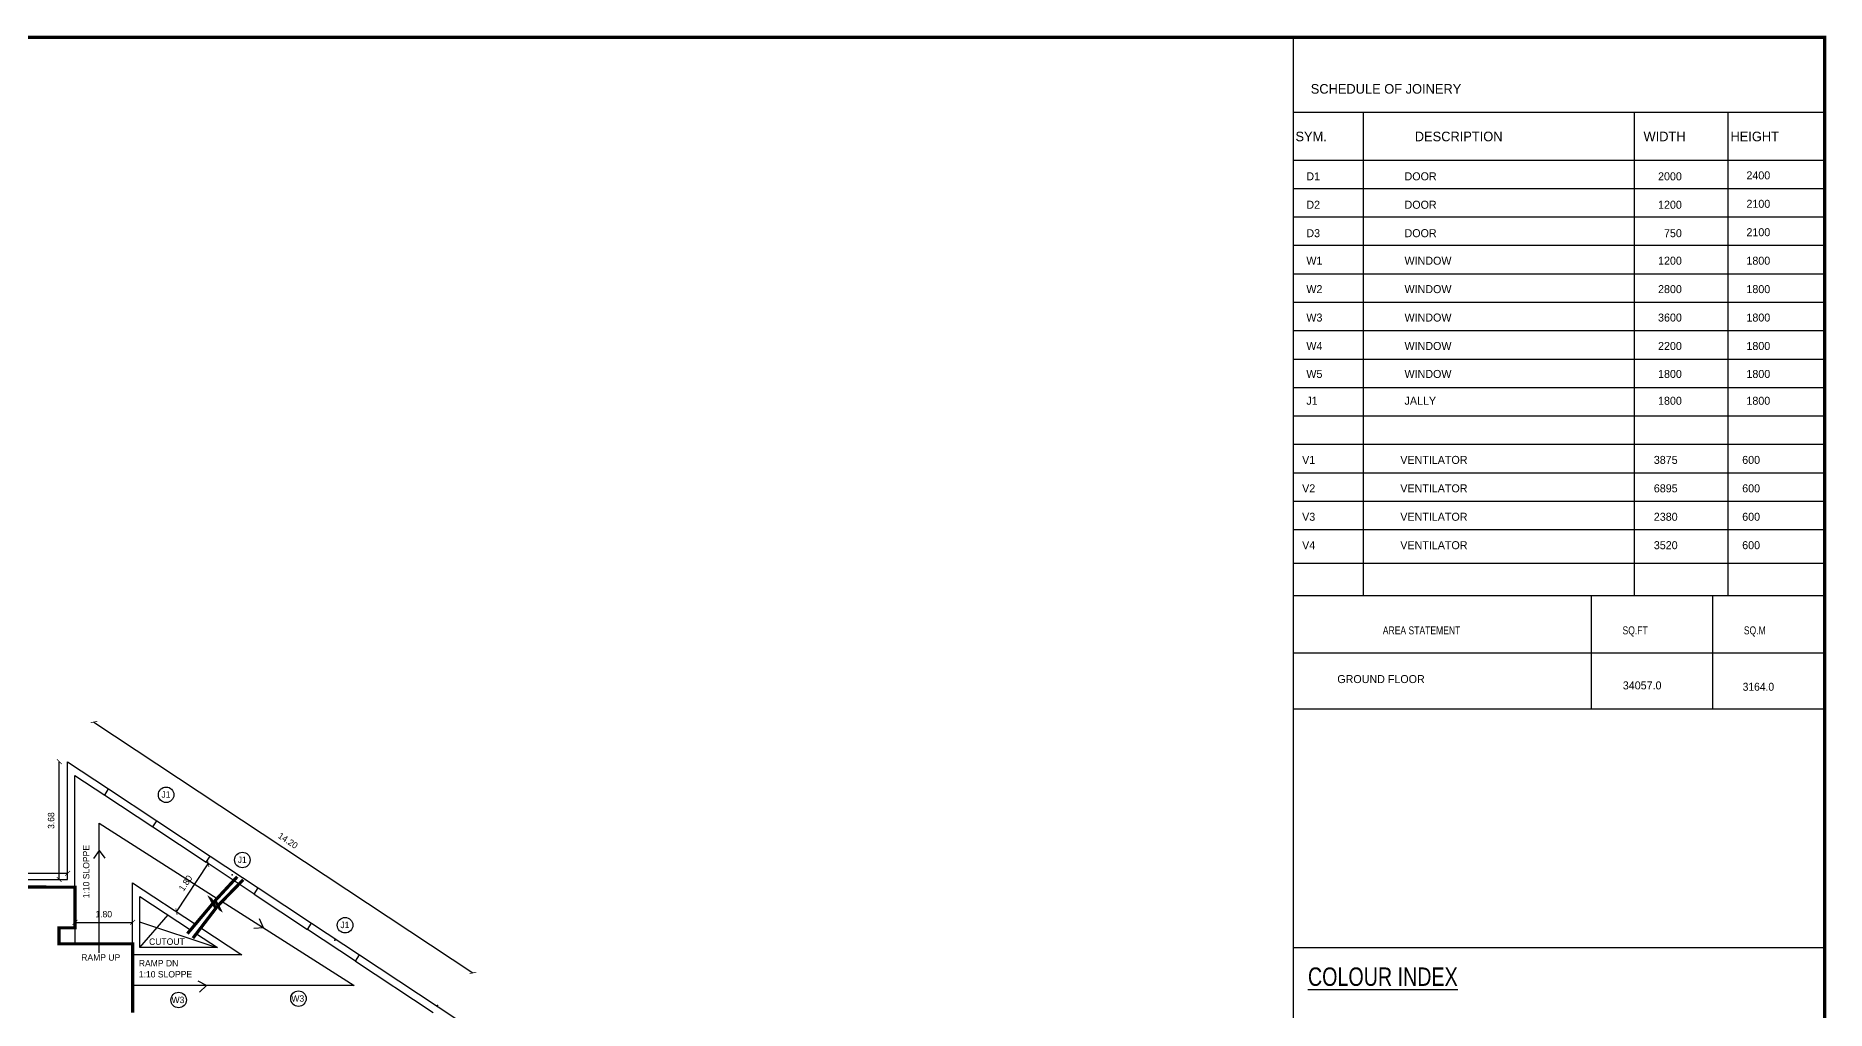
# Model space of a CAD drawing. Header units: metres. Extents: x 6101839 to 6102590, y -6659932 to -6659648.
# Drawn here: x 6102124.6 to 6102180.6, y -6659678 to -6659647.5 of the extents above; entities that cross this region are included whole.
import ezdxf

# ---------------------------------------------------------------- set-up
doc = ezdxf.new("R2010")
doc.units = ezdxf.units.M
doc.header["$LTSCALE"] = 500
doc.header["$MEASUREMENT"] = 0
doc.layers.get('0').update_dxf_attribs({"linetype": 'CONTINUOUS'})
doc.layers.get('Defpoints').update_dxf_attribs({"linetype": 'CONTINUOUS'})
for name, color, linetype in [('Area', 3, 'CONTINUOUS'), ('Bldg', 44, 'CONTINUOUS'), ('BLK_1_FLR_0_CARPET_AREA', 10, 'CONTINUOUS'), ('DOORTEXT', 13, 'CONTINUOUS'), ('ED', 30, 'CONTINUOUS'), ('railing', 14, 'CONTINUOUS'), ('STEPS', 233, 'CONTINUOUS'), ('TEXT', 4, 'CONTINUOUS'), ('TEXT1', 7, 'CONTINUOUS'), ('TITLE', 7, 'CONTINUOUS'), ('W-SCH', 205, 'CONTINUOUS'), ('wall1', 125, 'CONTINUOUS'), ('WINDOWS', 252, 'CONTINUOUS')]:
    doc.layers.add(name, color=color, linetype=linetype)
doc.styles.add('A', font='GOTHIC.TTF', dxfattribs={"width": 0.96, "height": 6.5})
doc.styles.add('J2', font='GOTHIC.TTF', dxfattribs={"height": 4.75})
doc.styles.add('RM', font='GOTHIC.TTF')
doc.styles.add('S2', font='GOTHIC.TTF')
doc.styles.add('USA TEXT', font='GOTHIC.TTF')
doc.dimstyles.new('1-100-ED', dxfattribs={"dimtxt": 0.2, "dimasz": 0.15, "dimexe": 0.18, "dimexo": 0.0625, "dimgap": 0.15, "dimtad": 1, "dimzin": 0, "dimdsep": 46, "dimtxsty": 'USA TEXT', "dimblk": 'ARCHTICK', "dimcen": 0.1, "dimse1": 1, "dimse2": 1, "dimclrd": 256, "dimclrt": 256, "dimadec": 0, "dimazin": 0, "dimtfac": 1, "dimtofl": 0, "dimtmove": 0, "dimatfit": 3, "dimldrblk": 'ARCHTICK', "dimfxl": 0.18, "dimtolj": 1, "dimtzin": 0, "dimarcsym": 0})

# ---------------------------------------------------------------- blocks, each defined once
blk = doc.blocks.new('_ArchTick')
at = {"color": 0, "linetype": 'ByBlock', "const_width": 0.15}
blk.add_lwpolyline([(-0.5, -0.5), (0.5, 0.5)], dxfattribs=at)
blk = doc.blocks.new('*D736')
at = {"layer": 'Defpoints', "color": 0, "transparency": 16777216}
for p in [(6102127.646, -6659675.249), (6102125.846, -6659675.674), (6102127.646, -6659675.674)]:
    blk.add_point(p, dxfattribs=at)
at = {"layer": 'ED', "lineweight": -2, "transparency": 16777216}
blk.add_line((6102125.846, -6659675.249), (6102127.646, -6659675.249), dxfattribs=at)
at = {"layer": 'ED', "lineweight": -2, "transparency": 16777216, "xscale": 0.15, "yscale": 0.15, "zscale": 0.15, "rotation": 180}
blk.add_blockref('_ArchTick', (6102125.846, -6659675.249), dxfattribs=at)
at = {"layer": 'ED', "lineweight": -2, "transparency": 16777216, "xscale": 0.15, "yscale": 0.15, "zscale": 0.15}
blk.add_blockref('_ArchTick', (6102127.646, -6659675.249), dxfattribs=at)
at = {"layer": 'ED', "transparency": 16777216, "insert": (6102126.746, -6659674.994), "char_height": 0.2, "attachment_point": 5, "style": 'USA TEXT'}
blk.add_mtext('\\A1;1.80', dxfattribs=at)
blk = doc.blocks.new('*D737')
at = {"layer": 'Defpoints', "color": 0, "transparency": 16777216}
for p in [(6102130.01, -6659673.416), (6102130.01, -6659673.416), (6102129.017, -6659674.917)]:
    blk.add_point(p, dxfattribs=at)
at = {"layer": 'ED', "lineweight": -2, "transparency": 16777216}
blk.add_line((6102129.017, -6659674.917), (6102130.01, -6659673.416), dxfattribs=at)
at = {"layer": 'ED', "lineweight": -2, "transparency": 16777216, "xscale": 0.15, "yscale": 0.15, "zscale": 0.15}
for p, rotation in [((6102130.01, -6659673.416), 56.49975564766392), ((6102129.017, -6659674.917), 236.4997556476639)]:
    blk.add_blockref('_ArchTick', p, dxfattribs=dict(at, rotation=rotation))
at = {"layer": 'ED', "transparency": 16777216, "insert": (6102129.301, -6659674.025), "char_height": 0.2, "attachment_point": 5, "rotation": 56.4998, "style": 'USA TEXT'}
blk.add_mtext('\\A1;1.80', dxfattribs=at)
blk = doc.blocks.new('*D854')
at = {"layer": 'Defpoints', "color": 0, "transparency": 16777216}
for p in [(6102125.616, -6659670.231), (6102138.28, -6659676.827), (6102137.458, -6659678.069)]:
    blk.add_point(p, dxfattribs=at)
at = {"layer": 'ED', "lineweight": -2, "transparency": 16777216}
blk.add_line((6102126.438, -6659668.989), (6102138.28, -6659676.827), dxfattribs=at)
at = {"layer": 'ED', "lineweight": -2, "transparency": 16777216, "xscale": 0.15, "yscale": 0.15, "zscale": 0.15}
for p, rotation in [((6102126.438, -6659668.989), 146.4997556490213), ((6102138.28, -6659676.827), 326.4997556490213)]:
    blk.add_blockref('_ArchTick', p, dxfattribs=dict(at, rotation=rotation))
at = {"layer": 'ED', "transparency": 16777216, "insert": (6102132.5, -6659672.695), "char_height": 0.2, "attachment_point": 5, "rotation": 326.4998, "style": 'USA TEXT'}
blk.add_mtext('\\A1;14.20', dxfattribs=at)
blk = doc.blocks.new('*D887')
at = {"layer": 'Defpoints', "color": 0, "transparency": 16777216}
for p in [(6102122.526, -6659673.718), (6102122.526, -6659673.909), (6102125.616, -6659673.909)]:
    blk.add_point(p, dxfattribs=at)
at = {"layer": 'ED', "lineweight": -2, "transparency": 16777216}
blk.add_line((6102125.616, -6659673.718), (6102122.526, -6659673.718), dxfattribs=at)
at = {"layer": 'ED', "lineweight": -2, "transparency": 16777216, "xscale": 0.15, "yscale": 0.15, "zscale": 0.15, "rotation": 180}
blk.add_blockref('_ArchTick', (6102122.526, -6659673.718), dxfattribs=at)
at = {"layer": 'ED', "lineweight": -2, "transparency": 16777216, "xscale": 0.15, "yscale": 0.15, "zscale": 0.15}
blk.add_blockref('_ArchTick', (6102125.616, -6659673.718), dxfattribs=at)
at = {"layer": 'ED', "transparency": 16777216, "insert": (6102124.071, -6659673.463), "char_height": 0.2, "attachment_point": 5, "style": 'USA TEXT'}
blk.add_mtext('\\A1;3.09', dxfattribs=at)
blk = doc.blocks.new('*D1036')
at = {"layer": 'Defpoints', "color": 0, "transparency": 16777216}
for p in [(6102125.356, -6659670.231), (6102125.616, -6659670.231), (6102125.616, -6659673.909)]:
    blk.add_point(p, dxfattribs=at)
at = {"layer": 'ED', "lineweight": -2, "transparency": 16777216}
blk.add_line((6102125.356, -6659673.909), (6102125.356, -6659670.231), dxfattribs=at)
at = {"layer": 'ED', "lineweight": -2, "transparency": 16777216, "xscale": 0.15, "yscale": 0.15, "zscale": 0.15}
for p, rotation in [((6102125.356, -6659670.231), 90), ((6102125.356, -6659673.909), 270)]:
    blk.add_blockref('_ArchTick', p, dxfattribs=dict(at, rotation=rotation))
at = {"layer": 'ED', "transparency": 16777216, "insert": (6102125.101, -6659672.07), "char_height": 0.2, "attachment_point": 5, "rotation": 90, "style": 'USA TEXT'}
blk.add_mtext('\\A1;3.68', dxfattribs=at)

msp = doc.modelspace()

# ---------------------------------------------------------------- linework, layer by layer
at = {"layer": 'Area', "color": 251, "linetype": 'ByBlock'}
for p, q in [((6102126.60287, -6659676.20247), (6102126.60287, -6659672.15326)), ((6102126.60287, -6659672.15326), (6102130.29045, -6659674.50041)), ((6102130.44106, -6659674.59627), (6102134.56469, -6659677.22097)), ((6102134.56469, -6659677.22097), (6102127.64574, -6659677.22097))]:
    msp.add_line(p, q, dxfattribs=at)
at = {"layer": 'Bldg', "linetype": 'ByBlock'}
for p, q in [((6102127.64574, -6659674.009), (6102129.60748, -6659675.30745)), ((6102127.64574, -6659676.26896), (6102127.64574, -6659674.009)), ((6102127.87574, -6659674.43705), (6102129.45844, -6659675.48463)), ((6102127.87574, -6659676.03896), (6102127.87574, -6659674.43705)), ((6102129.63811, -6659675.60354), (6102130.29595, -6659676.03896)), ((6102129.7783, -6659675.42052), (6102131.06015, -6659676.26896)), ((6102131.06015, -6659676.26896), (6102127.64574, -6659676.26896)), ((6102130.29595, -6659676.03896), (6102127.87574, -6659676.03896))]:
    msp.add_line(p, q, dxfattribs=at)
at = {"layer": 'BLK_1_FLR_0_CARPET_AREA', "color": 15, "linetype": 'Continuous', "const_width": 0.1}
msp.add_lwpolyline([(6102122.4815, -6659674.13862), (6102125.8457, -6659674.15071), (6102125.84574, -6659675.42097), (6102125.34574, -6659675.42097), (6102125.34574, -6659675.92097), (6102127.64574, -6659675.92097), (6102127.64574, -6659678.06896)], dxfattribs=at)
at = {"layer": 'ED', "linetype": 'ByBlock'}
for p, q in [((6102126.60287, -6659673.00559), (6102126.4255, -6659673.25642)), ((6102126.60287, -6659673.00559), (6102126.77459, -6659673.24746)), ((6102131.73258, -6659675.42159), (6102131.60807, -6659675.14074)), ((6102131.73258, -6659675.42159), (6102131.43688, -6659675.4451)), ((6102129.95963, -6659677.22097), (6102129.69435, -6659677.08824)), ((6102129.95963, -6659677.22097), (6102129.73886, -6659677.4346))]:
    msp.add_line(p, q, dxfattribs=at)
at = {"layer": 'ED'}
for p in [(6102130.75787, -6659673.76873), (6102133.96575, -6659675.80578), (6102137.17362, -6659677.84282)]:
    msp.add_point(p, dxfattribs=at)
at = {"layer": 'railing', "linetype": 'ByBlock'}
for p, q in [((6102125.84574, -6659674.13862), (6102125.84113, -6659675.42097)), ((6102127.87574, -6659676.03896), (6102128.75328, -6659675.01788)), ((6102130.26203, -6659676.03896), (6102127.87574, -6659675.23801)), ((6102127.64574, -6659675.92097), (6102125.84574, -6659675.92097)), ((6102127.64574, -6659676.26896), (6102127.64574, -6659678.06896))]:
    msp.add_line(p, q, dxfattribs=at)
at = {"layer": 'STEPS', "color": 251, "const_width": 0.1}
for points in [[(6102130.91752, -6659673.82232), (6102130.22483, -6659674.57137), (6102130.26084, -6659674.64796), (6102130.11476, -6659674.54987), (6102130.16518, -6659674.64444), (6102129.35896, -6659675.6029)], [(6102131.1005, -6659673.91831), (6102130.31063, -6659674.73037), (6102130.34664, -6659674.80695), (6102130.20057, -6659674.70887), (6102130.25098, -6659674.80344), (6102129.53162, -6659675.74256)]]:
    msp.add_lwpolyline(points, dxfattribs=at)
at = {"layer": 'TEXT1', "color": 12, "linetype": 'ByBlock'}
for p, q in [((6102163.90011, -6659649.93205), (6102180.50607, -6659649.93205)), ((6102166.09151, -6659649.93205), (6102166.09151, -6659665.03363)), ((6102174.55272, -6659649.93205), (6102174.55272, -6659665.03363)), ((6102177.48239, -6659649.93205), (6102177.48239, -6659665.03363)), ((6102163.90011, -6659651.42836), (6102180.50607, -6659651.42836)), ((6102163.90011, -6659652.31674), (6102180.50607, -6659652.31674)), ((6102163.90011, -6659653.20513), (6102180.50607, -6659653.20513)), ((6102163.90011, -6659654.09352), (6102180.50607, -6659654.09352)), ((6102163.90011, -6659654.98191), (6102180.50607, -6659654.98191)), ((6102163.90011, -6659655.87029), (6102180.50607, -6659655.87029)), ((6102163.90011, -6659656.75868), (6102180.50607, -6659656.75868)), ((6102163.90011, -6659657.64707), (6102180.50607, -6659657.64707)), ((6102163.90011, -6659658.53546), (6102180.50607, -6659658.53546)), ((6102163.90011, -6659659.42385), (6102180.50607, -6659659.42385)), ((6102163.90011, -6659660.31223), (6102180.50607, -6659660.31223)), ((6102163.90011, -6659661.20062), (6102180.50607, -6659661.20062)), ((6102163.90011, -6659662.08901), (6102180.50607, -6659662.08901)), ((6102163.90011, -6659662.9774), (6102180.50607, -6659662.9774)), ((6102163.90011, -6659664.02406), (6102180.50607, -6659664.02406)), ((6102163.90011, -6659664.02406), (6102180.50607, -6659664.02406)), ((6102163.90011, -6659665.03363), (6102180.50607, -6659665.03363)), ((6102173.2177, -6659665.03363), (6102173.2177, -6659668.58175)), ((6102177.00087, -6659665.03363), (6102177.00087, -6659668.58175)), ((6102163.90011, -6659666.82427), (6102180.50607, -6659666.82427)), ((6102163.90011, -6659668.58175), (6102180.50607, -6659668.58175))]:
    msp.add_line(p, q, dxfattribs=at)
at = {"layer": 'TITLE', "color": 12, "linetype": 'ByBlock'}
for p, q in [((6102163.90011, -6659647.59697), (6102163.90011, -6659727.49197)), ((6102180.50607, -6659649.93205), (6102180.50607, -6659672.90794))]:
    msp.add_line(p, q, dxfattribs=at)
at = {"layer": 'TITLE', "color": 1, "linetype": 'ByBlock'}
msp.add_line((6102163.90011, -6659676.03372), (6102180.50607, -6659676.03372), dxfattribs=at)
at = {"layer": 'TITLE', "color": 12, "const_width": 0.1}
msp.add_lwpolyline([(6102053.018, -6659727.49197), (6102180.50607, -6659727.49197), (6102180.50607, -6659647.59697), (6102053.018, -6659647.59697)], close=True, dxfattribs=at)
at = {"layer": 'W-SCH'}
for centre in [(6102128.69443, -6659671.26358), (6102131.0768, -6659673.30062), (6102134.28468, -6659675.33767), (6102129.08448, -6659677.67655), (6102132.82766, -6659677.63283)]:
    msp.add_circle(centre, 0.24242, dxfattribs=at)
at = {"layer": 'wall1', "linetype": 'ByBlock'}
for p, q in [((6102125.61574, -6659670.23096), (6102126.89793, -6659671.07963)), ((6102125.61574, -6659673.90862), (6102125.61574, -6659670.23096)), ((6102125.84574, -6659670.65901), (6102126.77462, -6659671.27383)), ((6102125.84574, -6659674.13862), (6102125.84574, -6659670.65901)), ((6102128.27588, -6659672.2675), (6102129.94394, -6659673.37158)), ((6102128.39919, -6659672.07331), (6102130.06726, -6659673.17738)), ((6102129.94396, -6659673.37155), (6102130.06726, -6659673.17738)), ((6102122.25151, -6659674.13862), (6102125.84574, -6659674.13862)), ((6102122.52798, -6659673.90862), (6102125.61574, -6659673.90862)), ((6102131.4452, -6659674.36525), (6102131.56852, -6659674.17106)), ((6102131.56852, -6659674.17106), (6102133.23658, -6659675.27513)), ((6102131.4452, -6659674.36525), (6102133.11327, -6659675.46933)), ((6102133.11327, -6659675.46933), (6102133.23658, -6659675.27513)), ((6102134.61455, -6659676.46297), (6102134.73784, -6659676.2688)), ((6102134.73784, -6659676.2688), (6102137.80505, -6659678.29896)), ((6102134.61453, -6659676.463), (6102137.04085, -6659678.06896))]:
    msp.add_line(p, q, dxfattribs=at)
at = {"layer": 'wall1', "color": 0, "linetype": 'ByBlock'}
for p, q in [((6102125.34574, -6659675.42097), (6102125.34574, -6659675.92097)), ((6102125.84574, -6659675.42097), (6102125.34574, -6659675.42097)), ((6102125.84574, -6659675.42097), (6102125.84574, -6659675.92097)), ((6102125.84574, -6659675.92097), (6102125.34574, -6659675.92097))]:
    msp.add_line(p, q, dxfattribs=at)
at = {"layer": 'WINDOWS', "linetype": 'ByBlock'}
for p, q in [((6102126.77462, -6659671.27383), (6102126.89793, -6659671.07963)), ((6102126.77462, -6659671.27383), (6102128.27588, -6659672.2675)), ((6102126.89793, -6659671.07963), (6102128.39919, -6659672.07331)), ((6102128.27588, -6659672.2675), (6102128.39919, -6659672.07331)), ((6102131.44531, -6659674.36508), (6102129.94394, -6659673.37158)), ((6102130.06726, -6659673.17738), (6102131.56852, -6659674.17106)), ((6102133.23658, -6659675.27513), (6102134.73771, -6659676.26902)), ((6102134.61453, -6659676.463), (6102133.11327, -6659675.46933))]:
    msp.add_line(p, q, dxfattribs=at)

# ---------------------------------------------------------------- texts
at = {"layer": 'DOORTEXT', "color": 3, "style": 'RM'}
for s, p in [('J1', (6102128.54773, -6659671.35547)), ('J1', (6102130.93011, -6659673.39251)), ('J1', (6102134.13798, -6659675.42956)), ('W3', (6102132.60647, -6659677.72922)), ('W3', (6102128.86328, -6659677.77294))]:
    msp.add_text(s, height=0.2, dxfattribs=at).set_placement(p)
at = {"layer": 'TEXT', "color": 7, "style": 'S2'}
msp.add_text('1:10 SLOPPE', height=0.2, rotation=90, dxfattribs=at).set_placement((6102126.29741, -6659674.49553))
for s, p in [('CUTOUT', (6102128.16142, -6659675.95194)), ('RAMP UP', (6102126.04227, -6659676.44566)), ('RAMP DN', (6102127.84127, -6659676.62666)), ('1:10 SLOPPE', (6102127.84127, -6659676.97084))]:
    msp.add_text(s, height=0.2, dxfattribs=at).set_placement(p)
at = {"layer": 'TEXT1', "style": 'RM'}
for s, height, p in [('SYM.', 0.3, (6102163.97575, -6659650.84237)), ('DESCRIPTION', 0.3, (6102167.70359, -6659650.84237)), ('WIDTH', 0.3, (6102174.85004, -6659650.84237)), ('HEIGHT', 0.3, (6102177.56582, -6659650.84237)), ('D1', 0.25, (6102164.31601, -6659652.06272)), ('DOOR ', 0.25, (6102167.38327, -6659652.06272)), ('2000', 0.25, (6102175.30363, -6659652.06272)), ('2400', 0.25, (6102178.06446, -6659652.03292)), ('D2', 0.25, (6102164.31601, -6659652.95111)), ('DOOR ', 0.25, (6102167.38327, -6659652.95111)), ('1200', 0.25, (6102175.30363, -6659652.95111)), ('2100', 0.25, (6102178.06446, -6659652.92131)), ('D3', 0.25, (6102164.31601, -6659653.8395)), ('DOOR ', 0.25, (6102167.38327, -6659653.8395)), ('  750', 0.25, (6102175.30363, -6659653.8395)), ('2100', 0.25, (6102178.06446, -6659653.8097)), ('W1', 0.25, (6102164.31601, -6659654.69916)), ('WINDOW', 0.25, (6102167.38327, -6659654.69916)), ('1200', 0.25, (6102175.30363, -6659654.69916)), ('1800', 0.25, (6102178.06446, -6659654.69916)), ('W2', 0.25, (6102164.31601, -6659655.58755)), ('WINDOW', 0.25, (6102167.38327, -6659655.58755)), ('2800', 0.25, (6102175.30363, -6659655.58755)), ('1800', 0.25, (6102178.06446, -6659655.58755)), ('W3', 0.25, (6102164.31601, -6659656.47594)), ('WINDOW', 0.25, (6102167.38327, -6659656.47594)), ('3600', 0.25, (6102175.30363, -6659656.47594)), ('1800', 0.25, (6102178.06446, -6659656.47594)), ('W4', 0.25, (6102164.31601, -6659657.36432)), ('WINDOW', 0.25, (6102167.38327, -6659657.36432)), ('2200', 0.25, (6102175.30363, -6659657.36432)), ('1800', 0.25, (6102178.06446, -6659657.36432)), ('W5', 0.25, (6102164.31601, -6659658.23795)), ('WINDOW', 0.25, (6102167.38327, -6659658.23795)), ('1800', 0.25, (6102175.30363, -6659658.23795)), ('1800', 0.25, (6102178.06446, -6659658.23795)), ('J1', 0.25, (6102164.31601, -6659659.07572)), ('JALLY', 0.25, (6102167.38327, -6659659.07572)), ('1800', 0.25, (6102175.30363, -6659659.07572)), ('1800', 0.25, (6102178.06446, -6659659.07572)), ('V1', 0.25, (6102164.18392, -6659660.92374)), ('VENTILATOR', 0.25, (6102167.25119, -6659660.92374)), ('3875', 0.25, (6102175.17155, -6659660.92374)), ('600', 0.25, (6102177.93237, -6659660.92374)), ('V2', 0.25, (6102164.18392, -6659661.81213)), ('VENTILATOR', 0.25, (6102167.25119, -6659661.81213)), ('6895', 0.25, (6102175.17155, -6659661.81213)), ('600', 0.25, (6102177.93237, -6659661.81213)), ('V3', 0.25, (6102164.18392, -6659662.70052)), ('VENTILATOR', 0.25, (6102167.25119, -6659662.70052)), ('2380', 0.25, (6102175.17155, -6659662.70052)), ('600', 0.25, (6102177.93237, -6659662.70052)), ('V4', 0.25, (6102164.18392, -6659663.58891)), ('VENTILATOR', 0.25, (6102167.25119, -6659663.58891)), ('3520', 0.25, (6102175.17155, -6659663.58891)), ('600', 0.25, (6102177.93237, -6659663.58891))]:
    msp.add_text(s, height=height, dxfattribs=at).set_placement(p)
at = {"layer": 'TEXT1', "style": 'J2', "width": 0.96}
msp.add_text('3164.0', height=0.25, dxfattribs=at).set_placement((6102177.94714, -6659668.01283))
at = {"layer": 'TEXT1', "char_height": 0.25, "width": 6.8056928, "attachment_point": 1, "style": 'J2'}
for s, insert in [('GROUND FLOOR ', (6102165.28337, -6659667.52242)), ('34057.0', (6102174.20285, -6659667.71976))]:
    msp.add_mtext(s, dxfattribs=dict(at, insert=insert))
at = {"layer": 'TITLE', "color": 3, "style": 'RM'}
msp.add_text('SCHEDULE OF JOINERY', height=0.3, dxfattribs=at).set_placement((6102164.45312, -6659649.35459))
at = {"layer": 'TITLE', "color": 3, "style": 'A', "width": 0.8}
for s, height, p in [('AREA STATEMENT', 0.25, (6102166.70394, -6659666.25058)), ('SQ.FT', 0.25, (6102174.19282, -6659666.25058)), ('SQ.M', 0.25, (6102177.98339, -6659666.25058)), ('%%UCOLOUR INDEX', 0.5746, (6102164.3654, -6659677.2337))]:
    msp.add_text(s, height=height, dxfattribs=at).set_placement(p)

# ---------------------------------------------------------------- dimensions: what is measured, and where the dimension line sits
at = {"layer": 'ED'}
for p1, p2, distance, picture, middle in [((6102125.61572, -6659670.23143), (6102137.45754, -6659678.06943), 1.49027, '*D854', (6102132.49993, -6659672.69505)), ((6102125.61574, -6659673.90862), (6102125.61574, -6659670.23096), 0.25967, '*D1036', (6102125.10104, -6659672.06979)), ((6102125.61574, -6659673.90862), (6102122.52637, -6659673.90862), -0.19101, '*D887', (6102124.07106, -6659673.46258)), ((6102129.01696, -6659674.91659), (6102130.01045, -6659673.4156), 0, '*D737', (6102129.30104, -6659674.02533)), ((6102125.84574, -6659675.67418), (6102127.64574, -6659675.67418), 0.4255, '*D736', (6102126.74574, -6659674.99365))]:
    dim = msp.add_aligned_dim(p1=p1, p2=p2, distance=distance, dimstyle='1-100-ED', dxfattribs=at)
    dim.commit()
    dim.dimension.update_dxf_attribs({"geometry": picture, "text_midpoint": middle})

doc.saveas('drawing.dxf')
